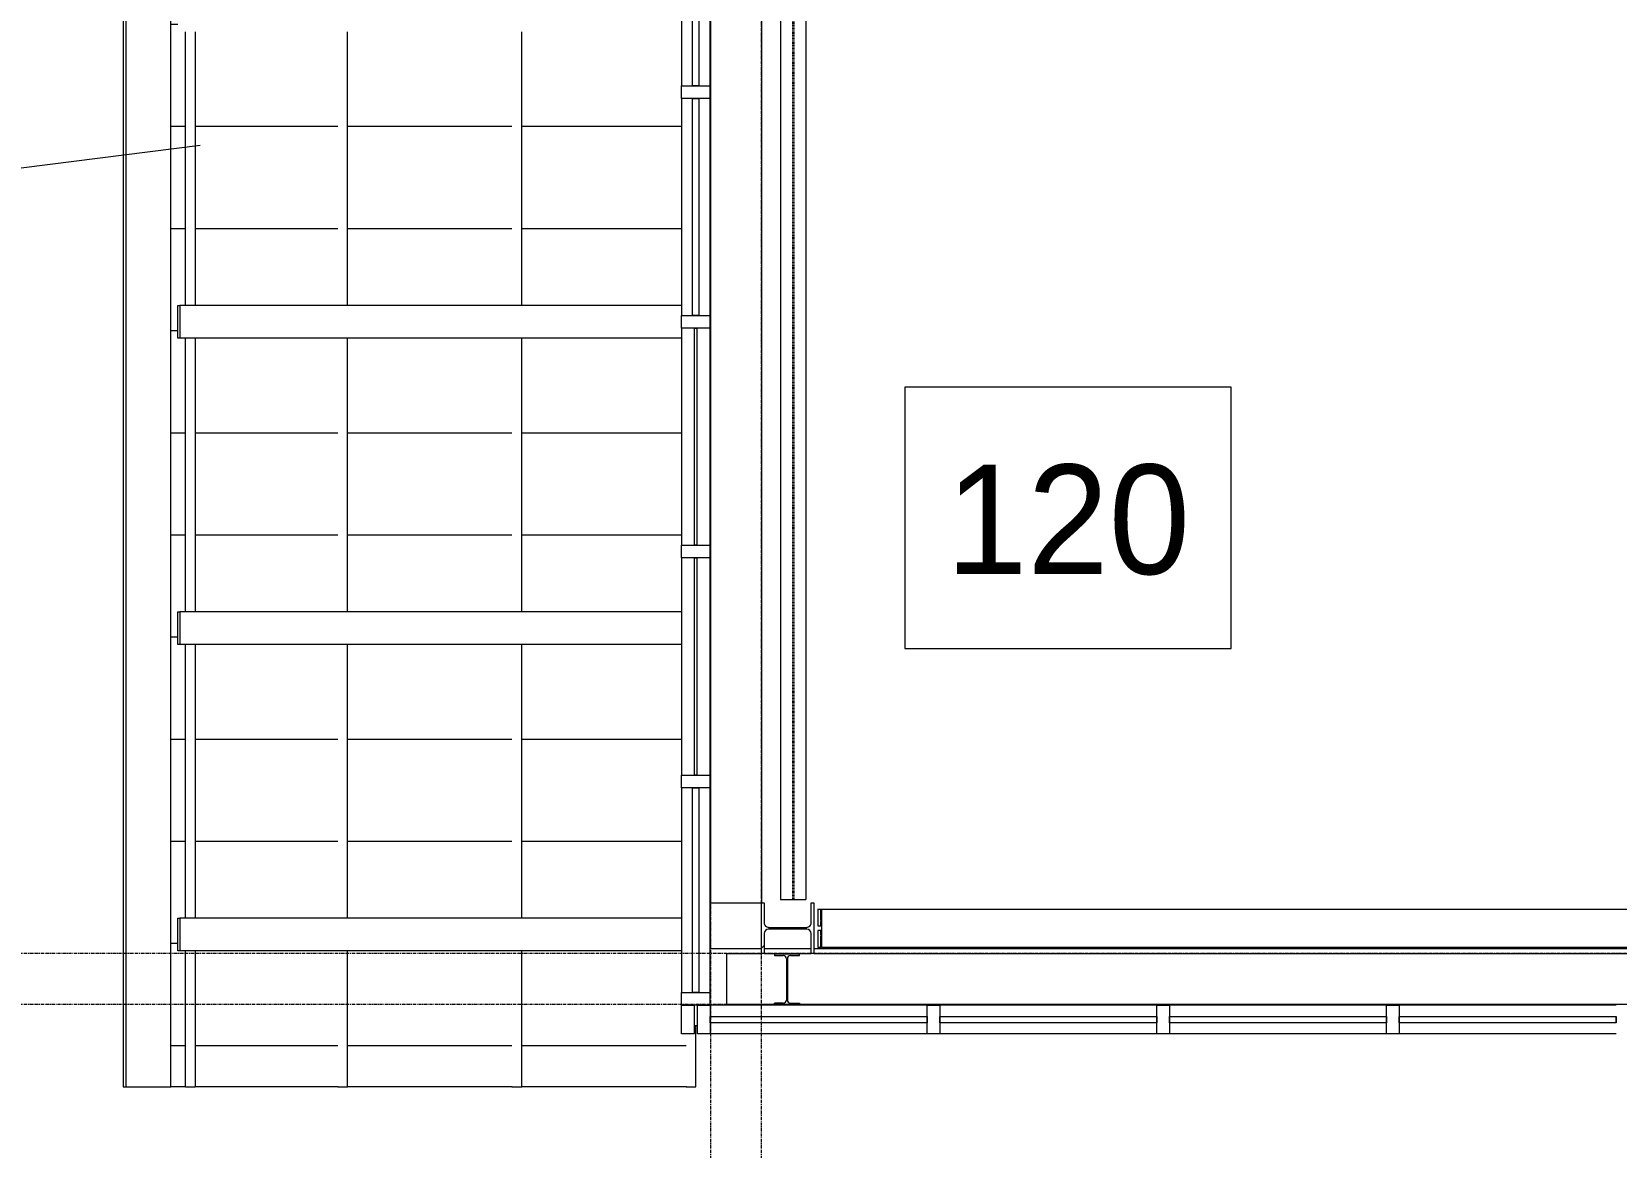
# Model space of a CAD drawing. Header units: inches. Extents: x 21035 to 27089, y -23277 to -20247.
# Drawn here: x 21954.7 to 22204.3, y -22817.8 to -22642.1 of the extents above; entities that cross this region are included whole.
import ezdxf

# ---------------------------------------------------------------- set-up
doc = ezdxf.new("R2010")
doc.units = ezdxf.units.IN
doc.header["$MEASUREMENT"] = 0
doc.linetypes.add('Grid Line 1_2_', pattern=[0.875, 0.5, -0.125, 0.125, -0.125])
doc.linetypes.add('Hidden 1_8_', pattern=[0.1875, 0.125, -0.0625])
for name, color, linetype, lineweight in [('A-ANNO-IDEN', 131, 'Continuous', 9), ('A-AREA-IDEN', 2, 'Continuous', 9), ('A-CLNG', 13, 'Continuous', 13), ('A-GLAZ-CURT', 52, 'Continuous', 13), ('A-GLAZ-CWMG', 51, 'Continuous', 13), ('A-ROOF', 132, 'Continuous', 13), ('A-ROOF-OTLN', 132, 'Continuous', 9), ('A-ROOF-PATT', 132, 'Continuous', 13), ('A-WALL', 113, 'Continuous', 13), ('S-BEAM', 12, 'Continuous', 13), ('S-COLS', 52, 'Continuous', 13), ('S-GRID', 1, 'Continuous', 9)]:
    doc.layers.add(name, color=color, linetype=linetype, lineweight=lineweight)
doc.styles.add('Century Gothic', font='GOTHIC.TTF', dxfattribs={"height": 17.245342})

# ---------------------------------------------------------------- blocks, each defined once
blk = doc.blocks.new('W-Wide Flange-Column - B4_C-1389226-RCP - First Floor')
at = {"layer": 'S-COLS', "lineweight": 9}
h = blk.add_hatch(dxfattribs=at)
h.set_pattern_fill('FP_12', color=8, style=0, pattern_type=2)
h.set_pattern_definition([(135, (-22783.303, -22073.765), (-19.00703, -19.00703), []), (135, (-22812.103, -22073.765), (-19.00703, -19.00703), [])])
h.paths.add_polyline_path([(4, 4.13), (-4, 4.13), (-4, 3.69), (-0.84, 3.69), (-0.35, 3.49), (-0.14, 3), (-0.14, -3), (-0.35, -3.49), (-0.84, -3.69), (-4, -3.69), (-4, -4.12), (4, -4.12), (4, -3.69), (0.84, -3.69), (0.35, -3.49), (0.14, -3), (0.14, 3), (0.35, 3.49), (0.84, 3.69), (4, 3.69)], flags=0)
at = {"layer": 'S-COLS', "color": 7}
for p, q in [((-4, 4.13), (4, 4.13)), ((-4, 3.69), (-4, 4.13)), ((-0.84, 3.69), (-4, 3.69)), ((-0.14, -3), (-0.14, 3)), ((0.14, 3), (0.14, -3)), ((4, 3.69), (0.84, 3.69)), ((4, 4.13), (4, 3.69)), ((-4, -4.12), (-4, -3.69)), ((-4, -3.69), (-0.84, -3.69)), ((4, -4.12), (-4, -4.12)), ((0.84, -3.69), (4, -3.69)), ((4, -3.69), (4, -4.12))]:
    blk.add_line(p, q, dxfattribs=at)
for centre, start, end in [((-0.84, 3), 360, 90), ((0.84, 3), 90, 180), ((-0.84, -3), 270, 0), ((0.84, -3), 180, 270)]:
    blk.add_arc(centre, 0.691, start, end, dxfattribs=at)
blk = doc.blocks.new('W-Wide Flange - 1_-5_-1341919-RCP - First Floor')
at = {"layer": 'S-BEAM', "color": 8, "lineweight": 9}
for p, q in [((22078.44, -22780.3), (22078.5, -22780.3)), ((22078.5, -22780.3), (22078.5, -22782.04)), ((22078.5, -22780.3), (22079.01, -22780.3)), ((22079.01, -22780.3), (22079.07, -22780.3)), ((22079.01, -22782.04), (22079.01, -22780.3)), ((22079.07, -22780.3), (22079.07, -22786.3)), ((22079.07, -22780.3), (22313.75, -22780.3)), ((22078.54, -22782.93), (22078.98, -22782.93)), ((22078.5, -22784.57), (22078.5, -22786.3)), ((22078.98, -22783.68), (22078.54, -22783.68)), ((22079.01, -22786.3), (22079.01, -22784.57)), ((22078.5, -22786.3), (22078.44, -22786.3)), ((22078.5, -22786.3), (22079.01, -22786.3)), ((22079.07, -22786.3), (22079.01, -22786.3)), ((22079.07, -22786.3), (22313.69, -22786.3))]:
    blk.add_line(p, q, dxfattribs=at)
for centre, start_param, end_param in [((22078.54, -22782.04), 1.570796, 3.141593), ((22078.98, -22782.04), 3.141593, 4.712389), ((22078.54, -22784.57), 0, 1.570796), ((22078.98, -22784.57), 4.712389, 6.283185)]:
    blk.add_ellipse(centre, major_axis=(0, 0.89), ratio=0.041631, start_param=start_param, end_param=end_param, dxfattribs=at)
blk = doc.blocks.new('W-Wide Flange - W12X19-1098423-RCP - First Floor')
at = {"layer": 'S-BEAM', "color": 8, "lineweight": 9}
for p, q in [((699.27, 2), (934.87, 2)), ((934.87, -2.01), (934.87, 2)), ((699.27, -2.01), (934.87, -2.01))]:
    blk.add_line(p, q, dxfattribs=at)
at = {"layer": 'S-BEAM', "color": 8, "linetype": 'Hidden 1_8_', "lineweight": 9}
for p, q in [((699.27, 0.12), (934.87, 0.12)), ((699.27, -0.12), (934.87, -0.12))]:
    blk.add_line(p, q, dxfattribs=at)
blk = doc.blocks.new('Rectangular Mullion - Exterior 2_ x 4_5_-1142379-RCP - First Floor')
at = {"layer": 'A-GLAZ-CWMG', "color": 7}
for p, q in [((0, 3), (-2, 3)), ((-2, 3), (-2, -1.5)), ((0, -1.5), (0, 3)), ((-2, -1.5), (0, -1.5))]:
    blk.add_line(p, q, dxfattribs=at)
blk = doc.blocks.new('System Panel - INSULATED LOW-E GLAZING _SEE ELEVATIONS FOR U-FACTOR_ SHGC_ _ LT_-827433-RCP - First Floor')
at = {"layer": 'A-GLAZ-CURT', "color": 7}
for p, q in [((-17.09375, -1.25), (-17.09375, -0.25)), ((-17.09375, -0.25), (17.09375, -0.25)), ((17.09375, -1.25), (-17.09375, -1.25)), ((17.09375, -0.25), (17.09375, -1.25))]:
    blk.add_line(p, q, dxfattribs=at)
at = {"layer": 'A-GLAZ-CURT', "color": 10, "lineweight": 9}
for p, q in [((-17.09375, -0.25), (-17.09375, -1.25)), ((-17.09375, -0.25), (17.09375, -0.25)), ((17.09375, -1.25), (-17.09375, -1.25)), ((17.09375, -0.25), (17.09375, -1.25))]:
    blk.add_line(p, q, dxfattribs=at)
blk = doc.blocks.new('Rectangular Mullion - Exterior 2_ x 4_5_-V23-RCP - First Floor')
at = {"layer": 'A-GLAZ-CWMG', "color": 8, "lineweight": 9}
for p, q in [((26281.52, -22761.18), (26281.52, -22795.37)), ((26286.02, -22761.18), (26286.02, -22795.37))]:
    blk.add_line(p, q, dxfattribs=at)
blk = doc.blocks.new('Rectangular Mullion - Exterior 2_ x 4_5_-1115231-RCP - First Floor')
at = {"layer": 'A-GLAZ-CWMG', "color": 7}
for p, q in [((1, 3), (-1, 3)), ((-1, 3), (-1, -1.5)), ((1, -1.5), (1, 3)), ((-1, -1.5), (1, -1.5))]:
    blk.add_line(p, q, dxfattribs=at)
blk = doc.blocks.new('Rectangular Mullion - Exterior 2_ x 4_5_-1142387-RCP - First Floor')
at = {"layer": 'A-GLAZ-CWMG', "color": 7}
for p, q in [((0, 1.5), (-2, 1.5)), ((-2, 1.5), (-2, -3)), ((0, -3), (0, 1.5)), ((-2, -3), (0, -3))]:
    blk.add_line(p, q, dxfattribs=at)
blk = doc.blocks.new('System Panel - INSULATED LOW-E GLAZING _SEE ELEVATIONS FOR U-FACTOR_ SHGC_ _ LT_-827454-RCP - First Floor')
at = {"layer": 'A-GLAZ-CURT', "color": 7}
for p, q in [((-17.09375, 0.25), (-17.09375, 1.25)), ((-17.09375, 1.25), (17.09375, 1.25)), ((17.09375, 0.25), (-17.09375, 0.25)), ((17.09375, 1.25), (17.09375, 0.25))]:
    blk.add_line(p, q, dxfattribs=at)
at = {"layer": 'A-GLAZ-CURT', "color": 10, "lineweight": 9}
for p, q in [((-17.09375, 1.25), (-17.09375, 0.25)), ((-17.09375, 1.25), (17.09375, 1.25)), ((17.09375, 0.25), (-17.09375, 0.25)), ((17.09375, 1.25), (17.09375, 0.25))]:
    blk.add_line(p, q, dxfattribs=at)
blk = doc.blocks.new('Rectangular Mullion - Exterior 2_ x 4_5_-V22-RCP - First Floor')
at = {"layer": 'A-GLAZ-CWMG', "color": 8, "lineweight": 9}
for p, q in [((26162.83, -22795.43), (26197.02, -22795.43)), ((26162.83, -22799.93), (26197.02, -22799.93))]:
    blk.add_line(p, q, dxfattribs=at)
blk = doc.blocks.new('Rectangular Mullion - Exterior 2_ x 4_5_-1142343-RCP - First Floor')
at = {"layer": 'A-GLAZ-CWMG', "color": 7}
for p, q in [((1, 1.5), (-1, 1.5)), ((-1, 1.5), (-1, -3)), ((1, -3), (1, 1.5)), ((-1, -3), (1, -3))]:
    blk.add_line(p, q, dxfattribs=at)
blk = doc.blocks.new('System Panel - Interior Glazing-1973687-RCP - First Floor')
at = {"layer": 'A-GLAZ-CURT', "color": 7}
for p, q in [((-17.09375, 0.5625), (-17.09375, 0.9375)), ((-17.09375, 0.9375), (17.09375, 0.9375)), ((17.09375, 0.5625), (-17.09375, 0.5625)), ((17.09375, 0.9375), (17.09375, 0.5625))]:
    blk.add_line(p, q, dxfattribs=at)
blk = doc.blocks.new('System Panel - INSULATED LOW-E GLAZING _SEE ELEVATIONS FOR U-FACTOR_ SHGC_ _ LT_-1142391-RCP - First Floor')
at = {"layer": 'A-GLAZ-CURT', "color": 7}
for p, q in [((-16.13, 0.25), (-16.13, 1.25)), ((-16.13, 1.25), (16.13, 1.25)), ((16.13, 0.25), (-16.13, 0.25)), ((16.13, 1.25), (16.13, 0.25))]:
    blk.add_line(p, q, dxfattribs=at)
at = {"layer": 'A-GLAZ-CURT', "color": 10, "lineweight": 9}
for p, q in [((-16.13, 1.25), (-16.13, 0.25)), ((-16.13, 1.25), (16.13, 1.25)), ((16.13, 0.25), (-16.13, 0.25)), ((16.13, 1.25), (16.13, 0.25))]:
    blk.add_line(p, q, dxfattribs=at)
blk = doc.blocks.new('Girt_C - 8_D-1781644-RCP - First Floor')
at = {"layer": 'S-BEAM', "color": 8, "lineweight": 9}
for p, q in [((22064.14, -22787.3), (22069.64, -22787.3)), ((22064.14, -22787.3), (22064.14, -22787.49)), ((22064.14, -22787.49), (22064.14, -22795.12)), ((22070.07, -22787.3), (22077.46, -22787.3)), ((22077.89, -22787.3), (22309.89, -22787.3)), ((22064.14, -22795.12), (22064.14, -22795.3)), ((22071.67, -22795.3), (22064.14, -22795.3)), ((22314.02, -22795.3), (22075.61, -22795.3))]:
    blk.add_line(p, q, dxfattribs=at)
blk = doc.blocks.new('Rectangular Mullion - Exterior 2_ x 4_5_-1135333-RCP - First Floor')
at = {"layer": 'A-GLAZ-CWMG', "color": 8, "lineweight": 9}
for p, q in [((22057.02, -22761.18), (22057.02, -22793.43)), ((22061.52, -22761.18), (22061.52, -22793.43))]:
    blk.add_line(p, q, dxfattribs=at)
at = {"layer": 'A-GLAZ-CWMG', "color": 10, "lineweight": 9}
for p, q in [((22057.02, -22793.43), (22058.77, -22793.43)), ((22058.77, -22793.43), (22059.77, -22793.43)), ((22059.77, -22793.43), (22061.52, -22793.43))]:
    blk.add_line(p, q, dxfattribs=at)
blk = doc.blocks.new('Dimension Lumber - 5_5 x 7_5 Glulam-1777808-RCP - First Floor')
at = {"layer": 'S-BEAM', "color": 8, "lineweight": 9}
for p, q in [((21977.68, -22786.87), (21977.68, -22781.74)), ((21977.68, -22781.74), (21977.99, -22781.74)), ((21977.99, -22781.74), (21977.99, -22786.87)), ((22057.02, -22781.74), (21977.99, -22781.74)), ((22061.62, -22781.74), (22061.52, -22781.74)), ((21977.99, -22786.87), (21977.68, -22786.87)), ((22057.02, -22786.87), (21977.99, -22786.87))]:
    blk.add_line(p, q, dxfattribs=at)
blk = doc.blocks.new('Dimension Lumber - 5_5 x 7_5 Glulam-V66-RCP - First Floor')
at = {"layer": 'S-BEAM', "color": 8, "lineweight": 9}
for p, q in [((21977.68, -22738.62), (21977.68, -22733.49)), ((21977.68, -22733.49), (21977.99, -22733.49)), ((21977.99, -22733.49), (21977.99, -22738.62)), ((22057.02, -22733.49), (21977.99, -22733.49)), ((22061.62, -22733.49), (22061.52, -22733.49)), ((21977.99, -22738.62), (21977.68, -22738.62)), ((22057.02, -22738.62), (21977.99, -22738.62)), ((22061.62, -22738.62), (22061.52, -22738.62))]:
    blk.add_line(p, q, dxfattribs=at)
blk = doc.blocks.new('Girt_C - 8_D-1405486-RCP - First Floor')
at = {"layer": 'S-BEAM', "color": 8, "lineweight": 9}
for p, q in [((22061.64, -22779.3), (22061.64, -22542.93)), ((22069.64, -22547.05), (22069.64, -22779.3)), ((22061.64, -22779.3), (22061.83, -22779.3)), ((22061.83, -22779.3), (22069.45, -22779.3)), ((22069.45, -22779.3), (22069.64, -22779.3))]:
    blk.add_line(p, q, dxfattribs=at)
blk = doc.blocks.new('HSS-Hollow Structural Section - HSS1-1_2X1-1_2X1_8 - Obsolete-1396620-RCP - First Floor')
at = {"layer": 'S-BEAM', "color": 8, "lineweight": 9}
for p, q in [((22059.32, -22808.3), (22059.32, -22798.62)), ((22057.78, -22808.3), (22057.82, -22808.3)), ((22057.82, -22808.3), (22058.06, -22808.3)), ((22058.06, -22808.3), (22059.1, -22808.3)), ((22059.1, -22808.3), (22059.32, -22808.3))]:
    blk.add_line(p, q, dxfattribs=at)
blk = doc.blocks.new('HSS-Hollow Structural Section - HSS1-1_2X1-1_2X1_8 - Obsolete-V86-RCP - First Floor')
at = {"layer": 'S-BEAM', "color": 8, "lineweight": 9}
for p, q in [((22031.87, -22685.24), (22031.87, -22642.12)), ((22031.87, -22733.49), (22031.87, -22690.37)), ((22031.87, -22781.74), (22031.87, -22738.62)), ((22031.87, -22808.3), (22031.87, -22786.87)), ((22030.33, -22808.3), (22030.37, -22808.3)), ((22030.37, -22808.3), (22030.61, -22808.3)), ((22030.61, -22808.3), (22031.65, -22808.3)), ((22031.65, -22808.3), (22031.87, -22808.3))]:
    blk.add_line(p, q, dxfattribs=at)
blk = doc.blocks.new('HSS-Hollow Structural Section - HSS1-1_2X1-1_2X1_8 - Obsolete-V87-RCP - First Floor')
at = {"layer": 'S-BEAM', "color": 8, "lineweight": 9}
for p, q in [((22004.42, -22685.24), (22004.42, -22642.12)), ((22004.42, -22733.49), (22004.42, -22690.37)), ((22004.42, -22781.74), (22004.42, -22738.62)), ((22004.42, -22808.3), (22004.42, -22786.87)), ((22002.88, -22808.3), (22002.92, -22808.3)), ((22002.92, -22808.3), (22003.16, -22808.3)), ((22003.16, -22808.3), (22004.2, -22808.3)), ((22004.2, -22808.3), (22004.42, -22808.3))]:
    blk.add_line(p, q, dxfattribs=at)
blk = doc.blocks.new('HSS-Hollow Structural Section - HSS1-1_2X1-1_2X1_8 - Obsolete-1672945-RCP - First Floor')
at = {"layer": 'S-BEAM', "color": 8, "lineweight": 9}
for p, q in [((21978.88, -22685.24), (21978.88, -22642.12)), ((21980.42, -22642.12), (21980.42, -22685.24)), ((21978.88, -22733.49), (21978.88, -22690.37)), ((21980.42, -22690.37), (21980.42, -22733.49)), ((21978.88, -22781.74), (21978.88, -22738.62)), ((21980.42, -22738.62), (21980.42, -22781.74)), ((21978.88, -22808.3), (21978.88, -22786.87)), ((21980.42, -22786.87), (21980.42, -22808.3)), ((21978.88, -22808.3), (21978.92, -22808.3)), ((21978.92, -22808.3), (21979.16, -22808.3)), ((21979.16, -22808.3), (21980.2, -22808.3)), ((21980.2, -22808.3), (21980.42, -22808.3))]:
    blk.add_line(p, q, dxfattribs=at)
blk = doc.blocks.new('Rectangular Mullion - Exterior 2_ x 4_5_-827470-RCP - First Floor')
at = {"layer": 'A-GLAZ-CWMG', "color": 7}
for p, q in [((1, 1.5), (-1, 1.5)), ((-1, 1.5), (-1, -3)), ((1, -3), (1, 1.5)), ((-1, -3), (1, -3))]:
    blk.add_line(p, q, dxfattribs=at)

msp = doc.modelspace()

# ---------------------------------------------------------------- hatches: boundary and pattern name
at = {"layer": 'A-ROOF-PATT', "lineweight": 9}
h = msp.add_hatch(dxfattribs=at)
h.set_pattern_fill('FP_16', color=8, style=0, pattern_type=2)
h.set_pattern_definition([(0, (37.756, -174.388), (0, -16.082), [])])
h.paths.add_polyline_path([(21976.59556, -22808.30281), (21978.8777, -22808.30281), (21978.8777, -22786.86531), (21977.68157, -22786.86531), (21977.68157, -22781.74031), (21978.8777, -22781.74031), (21978.8777, -22738.61531), (21977.68157, -22738.61531), (21977.68157, -22733.49031), (21978.8777, -22733.49031), (21978.8777, -22690.36531), (21977.68157, -22690.36531), (21977.68157, -22685.24031), (21978.8777, -22685.24031), (21978.8777, -22642.11531), (21977.68157, -22642.11531), (21977.68157, -22636.99031), (21978.8777, -22636.99031), (21978.8777, -22593.86531), (21977.68157, -22593.86531), (21977.68157, -22588.74031), (21978.8777, -22588.74031), (21978.8777, -22545.61531), (21977.68157, -22545.61531), (21977.68157, -22540.49031), (21978.8777, -22540.49031), (21978.8777, -22519.05281), (21976.59556, -22519.05281), (21976.59556, -22801.50888)], flags=0)
h.paths.add_polyline_path([(22030.32811, -22808.30281), (22030.32811, -22786.86531), (22004.41981, -22786.86531), (22004.41981, -22808.30281), (22012.38438, -22808.30281)], flags=0)
h.paths.add_polyline_path([(22002.87799, -22808.30281), (22002.87799, -22786.86531), (21980.41952, -22786.86531), (21980.41952, -22808.30281)], flags=0)
h.paths.add_polyline_path([(22031.86994, -22808.30281), (22057.77824, -22808.30281), (22057.77824, -22799.92781), (22057.01523, -22799.92781), (22057.01523, -22786.86531), (22031.86994, -22786.86531), (22031.86994, -22801.50888)], flags=0)
h.paths.add_polyline_path([(22002.87799, -22781.74031), (22002.87799, -22738.61531), (21980.41952, -22738.61531), (21980.41952, -22781.74031)], flags=0)
h.paths.add_polyline_path([(22004.41981, -22781.74031), (22030.32811, -22781.74031), (22030.32811, -22738.61531), (22004.41981, -22738.61531), (22004.41981, -22762.77513)], flags=0)
h.paths.add_polyline_path([(22056.42768, -22781.74031), (22057.01523, -22781.74031), (22057.01523, -22738.61531), (22031.86994, -22738.61531), (22031.86994, -22781.74031), (22047.47713, -22781.74031)], flags=0)
h.paths.add_polyline_path([(22061.51523, -22781.74031), (22061.6196, -22781.74031), (22061.6196, -22738.61531), (22061.51523, -22738.61531), (22061.51523, -22762.77513)], flags=0)
h.paths.add_polyline_path([(22031.86994, -22733.49031), (22057.01523, -22733.49031), (22057.01523, -22690.36531), (22031.86994, -22690.36531), (22031.86994, -22724.04138)], flags=0)
h.paths.add_polyline_path([(22030.32811, -22733.49031), (22030.32811, -22690.36531), (22004.41981, -22690.36531), (22004.41981, -22733.49031), (22012.38438, -22733.49031)], flags=0)
h.paths.add_polyline_path([(22061.6196, -22733.49031), (22061.6196, -22690.36531), (22061.51523, -22690.36531), (22061.51523, -22733.49031)], flags=0)
h.paths.add_polyline_path([(22002.87799, -22733.49031), (22002.87799, -22690.36531), (21980.41952, -22690.36531), (21980.41952, -22733.49031)], flags=0)
h.paths.add_polyline_path([(22030.32811, -22685.24031), (22030.32811, -22642.11531), (22004.41981, -22642.11531), (22004.41981, -22685.24031), (22027.10082, -22685.24031)], flags=0)
h.paths.add_polyline_path([(22031.86994, -22685.24031), (22057.01523, -22685.24031), (22057.01523, -22642.11531), (22031.86994, -22642.11531), (22031.86994, -22676.06987)], flags=0)
h.paths.add_polyline_path([(22061.6196, -22685.24031), (22061.6196, -22642.11531), (22061.51523, -22642.11531), (22061.51523, -22685.24031)], flags=0)
h.paths.add_polyline_path([(21980.41952, -22685.24031), (22002.87799, -22685.24031), (22002.87799, -22642.11531), (21980.41952, -22642.11531), (21980.41952, -22646.57388)], flags=0)
h.paths.add_polyline_path([(22022.66616, -22636.99031), (22030.32811, -22636.99031), (22030.32811, -22593.86531), (22004.41981, -22593.86531), (22004.41981, -22636.99031), (22012.43739, -22636.99031)], flags=0)
h.paths.add_polyline_path([(21980.41952, -22636.99031), (22002.87799, -22636.99031), (22002.87799, -22593.86531), (21980.41952, -22593.86531), (21980.41952, -22607.84013)], flags=0)
h.paths.add_polyline_path([(22061.6196, -22636.99031), (22061.6196, -22593.86531), (22061.51523, -22593.86531), (22061.51523, -22636.99031)], flags=0)
h.paths.add_polyline_path([(22047.47713, -22636.99031), (22057.01523, -22636.99031), (22057.01523, -22593.86531), (22031.86994, -22593.86531), (22031.86994, -22636.99031)], flags=0)
h.paths.add_polyline_path([(22030.32811, -22588.74031), (22030.32811, -22545.61531), (22004.41981, -22545.61531), (22004.41981, -22588.74031), (22012.38438, -22588.74031)], flags=0)
h.paths.add_polyline_path([(22002.87799, -22588.74031), (22002.87799, -22545.61531), (21980.41952, -22545.61531), (21980.41952, -22588.74031), (21997.77396, -22588.74031)], flags=0)
h.paths.add_polyline_path([(22031.86994, -22588.74031), (22057.01523, -22588.74031), (22057.01523, -22545.61531), (22031.86994, -22545.61531), (22031.86994, -22569.10638)], flags=0)
h.paths.add_polyline_path([(22061.51523, -22588.74031), (22061.6196, -22588.74031), (22061.6196, -22545.61531), (22061.51523, -22545.61531), (22061.51523, -22588.47326)], flags=0)
h.paths.add_polyline_path([(22057.77824, -22540.49031), (22057.77824, -22497.36531), (22031.86994, -22497.36531), (22031.86994, -22540.49031), (22047.47713, -22540.49031)], flags=0)
h.paths.add_polyline_path([(22002.87799, -22540.49031), (22002.87799, -22497.36531), (22001.68186, -22497.36531), (22001.68186, -22492.24031), (22002.87799, -22492.24031), (22002.87799, -22449.11531), (22001.68186, -22449.11531), (22001.68186, -22443.99031), (22002.87799, -22443.99031), (22002.87799, -22400.86531), (22001.68186, -22400.86531), (22001.68186, -22395.74031), (22002.87799, -22395.74031), (22002.87799, -22352.61531), (22001.68186, -22352.61531), (22001.68186, -22347.49031), (22002.87799, -22347.49031), (22002.87799, -22304.36531), (22001.68186, -22304.36531), (22001.68186, -22299.24031), (22002.87799, -22299.24031), (22002.87799, -22256.11531), (22001.68186, -22256.11531), (22001.68186, -22250.99031), (22002.87799, -22250.99031), (22002.87799, -22207.86531), (22001.68186, -22207.86531), (22001.68186, -22202.74031), (22002.87799, -22202.74031), (22002.87799, -22159.61531), (22001.68186, -22159.61531), (22001.68186, -22154.49031), (22002.87799, -22154.49031), (22002.87799, -22111.36531), (22001.68186, -22111.36531), (22001.68186, -22106.24031), (22002.87799, -22106.24031), (22002.87799, -22063.11531), (22001.68186, -22063.11531), (22001.68186, -22057.99031), (22002.87799, -22057.99031), (22002.87799, -22014.86531), (22001.68186, -22014.86531), (22001.68186, -22009.74031), (22002.87799, -22009.74031), (22002.87799, -21966.61531), (22001.68186, -21966.61531), (22001.68186, -21961.49031), (22002.87799, -21961.49031), (22002.87799, -21918.36531), (22001.68186, -21918.36531), (22001.68186, -21913.24031), (22002.87799, -21913.24031), (22002.87799, -21870.11531), (22001.68186, -21870.11531), (22001.68186, -21864.99031), (22002.87799, -21864.99031), (22002.87799, -21821.86531), (22001.68186, -21821.86531), (22001.68186, -21816.74031), (22002.87799, -21816.74031), (22002.87799, -21773.61531), (22001.68186, -21773.61531), (22001.68186, -21768.49031), (22002.87799, -21768.49031), (22002.87799, -21725.36531), (22001.68186, -21725.36531), (22001.68186, -21720.24031), (22002.87799, -21720.24031), (22002.87799, -21677.11531), (22001.68186, -21677.11531), (22001.68186, -21671.99031), (22002.87799, -21671.99031), (22002.87799, -21628.86531), (22001.68186, -21628.86531), (22001.68186, -21623.74031), (22002.87799, -21623.74031), (22002.87799, -21580.61531), (22001.68186, -21580.61531), (22001.68186, -21575.49031), (22002.87799, -21575.49031), (22002.87799, -21532.36531), (22001.68186, -21532.36531), (22001.68186, -21527.24031), (22002.87799, -21527.24031), (22002.87799, -21484.11531), (22001.68186, -21484.11531), (22001.68186, -21478.99031), (22002.87799, -21478.99031), (22002.87799, -21435.86531), (22001.68186, -21435.86531), (22001.68186, -21430.74031), (22002.87799, -21430.74031), (22002.87799, -21387.61531), (22001.68186, -21387.61531), (22001.68186, -21382.49031), (22002.87799, -21382.49031), (22002.87799, -21339.36531), (22001.68186, -21339.36531), (22001.68186, -21334.24031), (22002.87799, -21334.24031), (22002.87799, -21291.11531), (22001.68186, -21291.11531), (22001.68186, -21285.99031), (22002.87799, -21285.99031), (22002.87799, -21242.86531), (22001.68186, -21242.86531), (22001.68186, -21237.74031), (22002.87799, -21237.74031), (22002.87799, -21194.61531), (22001.68186, -21194.61531), (22001.68186, -21189.49031), (22002.87799, -21189.49031), (22002.87799, -21146.36531), (22001.68186, -21146.36531), (22001.68186, -21141.24031), (22002.87799, -21141.24031), (22002.87799, -21098.11531), (22001.68186, -21098.11531), (22001.68186, -21092.99031), (22002.87799, -21092.99031), (22002.87799, -21049.86531), (22001.68186, -21049.86531), (22001.68186, -21044.74031), (22002.87799, -21044.74031), (22002.87799, -21001.61531), (22001.68186, -21001.61531), (22001.68186, -20996.49031), (22002.87799, -20996.49031), (22002.87799, -20953.36531), (22001.68186, -20953.36531), (22001.68186, -20948.24031), (22002.87799, -20948.24031), (22002.87799, -20905.11531), (22001.68186, -20905.11531), (22001.68186, -20899.99031), (22002.87799, -20899.99031), (22002.87799, -20878.55281), (21994.89023, -20878.55281), (21994.89023, -22519.05281), (21980.41952, -22519.05281), (21980.41952, -22540.49031), (21999.93906, -22540.49031)], flags=0)
h.paths.add_polyline_path([(22012.38438, -22540.49031), (22030.32811, -22540.49031), (22030.32811, -22497.36531), (22004.41981, -22497.36531), (22004.41981, -22540.49031)], flags=0)
h.paths.add_polyline_path([(22004.41981, -22492.24031), (22030.32811, -22492.24031), (22030.32811, -22449.11531), (22004.41981, -22449.11531), (22004.41981, -22491.63888)], flags=0)
h.paths.add_polyline_path([(22047.47713, -22492.24031), (22057.77824, -22492.24031), (22057.77824, -22449.11531), (22031.86994, -22449.11531), (22031.86994, -22492.24031)], flags=0)
h.paths.add_polyline_path([(22030.32811, -22443.99031), (22030.32811, -22400.86531), (22004.41981, -22400.86531), (22004.41981, -22443.99031), (22012.38438, -22443.99031)], flags=0)
h.paths.add_polyline_path([(22031.86994, -22443.99031), (22057.77824, -22443.99031), (22057.77824, -22400.86531), (22031.86994, -22400.86531), (22031.86994, -22414.17138)], flags=0)
h.paths.add_polyline_path([(22004.41981, -22395.74031), (22030.32811, -22395.74031), (22030.32811, -22352.61531), (22004.41981, -22352.61531)], flags=0)
h.paths.add_polyline_path([(22057.77824, -22395.74031), (22057.77824, -22352.61531), (22031.86994, -22352.61531), (22031.86994, -22395.74031), (22047.47713, -22395.74031)], flags=0)
h.paths.add_polyline_path([(22047.47713, -22347.49031), (22057.77824, -22347.49031), (22057.77824, -22342.49031), (22057.01523, -22342.49031), (22057.01523, -22304.36531), (22031.86994, -22304.36531), (22031.86994, -22347.49031)], flags=0)
h.paths.add_polyline_path([(22030.32811, -22347.49031), (22030.32811, -22304.36531), (22005.39825, -22304.36531), (22005.39825, -22325.80281), (22004.41981, -22325.80281), (22004.41981, -22325.92781), (22005.39825, -22325.92781), (22005.39825, -22347.49031), (22012.38438, -22347.49031)], flags=0)
h.paths.add_polyline_path([(22061.51523, -22342.74031), (22061.6196, -22342.74031), (22061.6196, -22304.36531), (22061.51523, -22304.36531), (22061.51523, -22342.49031), (22059.32007, -22342.49031), (22059.32007, -22342.74031), (22061.14023, -22342.74031)], flags=0)
h.paths.add_polyline_path([(22031.86994, -22299.24031), (22057.01523, -22299.24031), (22057.01523, -22256.11531), (22031.86994, -22256.11531), (22031.86994, -22297.97013)], flags=0)
h.paths.add_polyline_path([(22030.32811, -22299.24031), (22030.32811, -22256.11531), (22005.39825, -22256.11531), (22005.39825, -22277.55281), (22004.41981, -22277.55281), (22004.41981, -22277.80281), (22005.39825, -22277.80281), (22005.39825, -22299.24031), (22012.38438, -22299.24031)], flags=0)
h.paths.add_polyline_path([(22061.6196, -22299.24031), (22061.6196, -22256.11531), (22061.51523, -22256.11531), (22061.51523, -22299.24031)], flags=0)
h.paths.add_polyline_path([(22030.32811, -22250.99031), (22030.32811, -22207.86531), (22005.39825, -22207.86531), (22005.39825, -22229.30281), (22004.41981, -22229.30281), (22004.41981, -22229.55281), (22005.39825, -22229.55281), (22005.39825, -22250.99031), (22012.38438, -22250.99031)], flags=0)
h.paths.add_polyline_path([(22061.6196, -22250.99031), (22061.6196, -22207.86531), (22061.51523, -22207.86531), (22061.51523, -22250.99031)], flags=0)
h.paths.add_polyline_path([(22031.86994, -22250.99031), (22057.01523, -22250.99031), (22057.01523, -22207.86531), (22031.86994, -22207.86531), (22031.86994, -22220.50263)], flags=0)
h.paths.add_polyline_path([(22005.39825, -22202.74031), (22030.32811, -22202.74031), (22030.32811, -22159.61531), (22005.39825, -22159.61531), (22005.39825, -22181.05281), (22004.41981, -22181.05281), (22004.41981, -22181.17781), (22005.39825, -22181.17781)], flags=0)
h.paths.add_polyline_path([(22061.51523, -22202.74031), (22061.6196, -22202.74031), (22061.6196, -22159.61531), (22061.51523, -22159.61531), (22061.51523, -22201.13576)], flags=0)
h.paths.add_polyline_path([(22031.86994, -22202.74031), (22057.01523, -22202.74031), (22057.01523, -22159.61531), (22031.86994, -22159.61531), (22031.86994, -22181.76888)], flags=0)
h.paths.add_polyline_path([(22005.39825, -22154.49031), (22030.32811, -22154.49031), (22030.32811, -22111.36531), (22005.39825, -22111.36531), (22005.39825, -22132.80281), (22004.41981, -22132.80281), (22004.41981, -22132.92781), (22005.39825, -22132.92781)], flags=0)
h.paths.add_polyline_path([(22057.01523, -22154.49031), (22057.01523, -22133.05281), (22057.77824, -22133.05281), (22057.77824, -22111.36531), (22031.86994, -22111.36531), (22031.86994, -22154.49031), (22047.47713, -22154.49031)], flags=0)
h.paths.add_polyline_path([(22061.51523, -22154.49031), (22061.6196, -22154.49031), (22061.6196, -22132.80281), (22059.32007, -22132.80281), (22059.32007, -22133.05281), (22061.51523, -22133.05281), (22061.51523, -22143.03513)], flags=0)
h.paths.add_polyline_path([(22004.41981, -22106.24031), (22030.32811, -22106.24031), (22030.32811, -22063.11531), (22004.41981, -22063.11531), (22004.41981, -22104.30138)], flags=0)
h.paths.add_polyline_path([(22031.86994, -22106.24031), (22057.77824, -22106.24031), (22057.77824, -22063.11531), (22031.86994, -22063.11531), (22031.86994, -22104.30138)], flags=0)
h.paths.add_polyline_path([(22004.41981, -22057.99031), (22030.32811, -22057.99031), (22030.32811, -22014.86531), (22004.41981, -22014.86531)], flags=0)
h.paths.add_polyline_path([(22047.47713, -22057.99031), (22057.77824, -22057.99031), (22057.77824, -22014.86531), (22031.86994, -22014.86531), (22031.86994, -22057.99031)], flags=0)
h.paths.add_polyline_path([(22030.32811, -22009.74031), (22030.32811, -21966.61531), (22004.41981, -21966.61531), (22004.41981, -22009.74031), (22018.48108, -22009.74031)], flags=0)
h.paths.add_polyline_path([(22031.86994, -22009.74031), (22057.77824, -22009.74031), (22057.77824, -21966.61531), (22031.86994, -21966.61531), (22031.86994, -21988.10013)], flags=0)
h.paths.add_polyline_path([(22057.77824, -21961.49031), (22057.77824, -21918.36531), (22031.86994, -21918.36531), (22031.86994, -21961.49031), (22047.47713, -21961.49031)], flags=0)
h.paths.add_polyline_path([(22012.38438, -21961.49031), (22030.32811, -21961.49031), (22030.32811, -21918.36531), (22004.41981, -21918.36531), (22004.41981, -21961.49031)], flags=0)
h.paths.add_polyline_path([(22057.77824, -21913.24031), (22057.77824, -21870.11531), (22031.86994, -21870.11531), (22031.86994, -21913.24031), (22047.47713, -21913.24031)], flags=0)
h.paths.add_polyline_path([(22004.41981, -21913.24031), (22030.32811, -21913.24031), (22030.32811, -21870.11531), (22004.41981, -21870.11531)], flags=0)
h.paths.add_polyline_path([(22004.41981, -21864.99031), (22030.32811, -21864.99031), (22030.32811, -21821.86531), (22004.41981, -21821.86531)], flags=0)
h.paths.add_polyline_path([(22047.47713, -21864.99031), (22057.77824, -21864.99031), (22057.77824, -21821.86531), (22031.86994, -21821.86531), (22031.86994, -21864.99031)], flags=0)
h.paths.add_polyline_path([(22030.32811, -21816.74031), (22030.32811, -21773.61531), (22004.41981, -21773.61531), (22004.41981, -21816.74031), (22027.42065, -21816.74031)], flags=0)
h.paths.add_polyline_path([(22031.86994, -21816.74031), (22057.77824, -21816.74031), (22057.77824, -21773.61531), (22031.86994, -21773.61531), (22031.86994, -21794.43138)], flags=0)
h.paths.add_polyline_path([(22031.86994, -21768.49031), (22057.77824, -21768.49031), (22057.77824, -21725.36531), (22031.86994, -21725.36531), (22031.86994, -21755.69763)], flags=0)
h.paths.add_polyline_path([(22029.65554, -21768.49031), (22030.32811, -21768.49031), (22030.32811, -21725.36531), (22004.41981, -21725.36531), (22004.41981, -21768.49031), (22012.38438, -21768.49031)], flags=0)
h.paths.add_polyline_path([(22061.51523, -21720.24031), (22061.6196, -21720.24031), (22061.6196, -21677.11531), (22061.51523, -21677.11531), (22061.51523, -21716.96388)], flags=0)
h.paths.add_polyline_path([(22047.47713, -21720.24031), (22057.01523, -21720.24031), (22057.01523, -21677.11531), (22031.86994, -21677.11531), (22031.89044, -21720.24031)], flags=0)
h.paths.add_polyline_path([(22030.32811, -21720.24031), (22030.32811, -21677.11531), (22005.39825, -21677.11531), (22005.39825, -21698.67781), (22004.41981, -21698.67781), (22004.41981, -21698.80281), (22005.39825, -21698.80281), (22005.39825, -21720.24031), (22012.38438, -21720.24031)], flags=0)
h.paths.add_polyline_path([(22005.39825, -21671.99031), (22030.32811, -21671.99031), (22030.32811, -21628.86531), (22005.39825, -21628.86531), (22005.39825, -21650.42781), (22004.41981, -21650.42781), (22004.41981, -21650.55281), (22005.39825, -21650.55281)], flags=0)
h.paths.add_polyline_path([(22061.6196, -21671.99031), (22061.6196, -21628.86531), (22060.5375, -21628.86531), (22060.475, -21649.17781), (22059.32007, -21649.17982), (22059.32007, -21649.42781), (22061.51523, -21649.42781), (22061.51523, -21671.99031)], flags=0)
h.paths.add_polyline_path([(22031.86994, -21671.99031), (22057.01523, -21671.99031), (22057.01523, -21649.42781), (22057.77824, -21649.42781), (22057.77824, -21628.86531), (22031.86994, -21628.86531), (22031.86994, -21639.49638)], flags=0)
h.paths.add_polyline_path([(22060.475, -21649.11531), (22060.475, -21646.49031), (22060.0375, -21646.42781), (22059.32007, -21646.49031), (22059.32007, -21649.11531), (22060.0375, -21649.11531)], flags=0)
h.paths.add_polyline_path([(22031.86994, -21623.74031), (22057.77824, -21623.74031), (22057.77824, -21580.61531), (22031.86994, -21580.61531), (22031.86994, -21600.76263)], flags=0)
h.paths.add_polyline_path([(22061.6196, -21623.74031), (22061.6196, -21580.61531), (22060.5375, -21580.61531), (22060.5375, -21623.74031)], flags=0)
h.paths.add_polyline_path([(22004.41981, -21623.74031), (22030.32811, -21623.74031), (22030.32811, -21580.61531), (22004.41981, -21580.61531)], flags=0)
h.paths.add_polyline_path([(22047.47713, -21575.49031), (22057.77824, -21575.49031), (22057.77824, -21532.36531), (22031.86994, -21532.36531), (22031.86994, -21575.49031), (22038.59511, -21575.49031)], flags=0)
h.paths.add_polyline_path([(22012.38438, -21575.49031), (22030.32811, -21575.49031), (22030.32811, -21532.36531), (22004.41981, -21532.36531), (22004.41981, -21575.49031)], flags=0)
h.paths.add_polyline_path([(22061.6196, -21575.49031), (22061.6196, -21532.36531), (22060.5375, -21532.36531), (22060.5375, -21575.49031)], flags=0)
h.paths.add_polyline_path([(22031.86994, -21527.24031), (22057.77824, -21527.24031), (22057.77824, -21484.11531), (22031.86994, -21484.11531), (22031.86994, -21523.29513)], flags=0)
h.paths.add_polyline_path([(22030.32811, -21527.24031), (22030.32811, -21484.11531), (22004.41981, -21484.11531), (22004.41981, -21527.24031), (22012.38438, -21527.24031)], flags=0)
h.paths.add_polyline_path([(22061.6196, -21527.24031), (22061.6196, -21484.11531), (22060.5375, -21484.11531), (22060.5375, -21527.24031)], flags=0)
h.paths.add_polyline_path([(22043.0649, -21478.99031), (22057.77824, -21478.99031), (22057.77824, -21435.86531), (22031.86994, -21435.86531), (22031.86994, -21478.99031)], flags=0)
h.paths.add_polyline_path([(22030.32811, -21478.99031), (22030.32811, -21435.86531), (22004.41981, -21435.86531), (22004.41981, -21478.99031), (22012.38438, -21478.99031)], flags=0)
h.paths.add_polyline_path([(22061.6196, -21478.99031), (22061.6196, -21435.86531), (22060.5375, -21435.86531), (22060.5375, -21478.99031)], flags=0)
h.paths.add_polyline_path([(22047.47713, -21430.74031), (22057.77824, -21430.74031), (22057.77824, -21387.61531), (22031.86994, -21387.61531), (22031.86994, -21430.74031), (22045.29979, -21430.74031)], flags=0)
h.paths.add_polyline_path([(22061.6196, -21430.74031), (22061.6196, -21387.61531), (22060.5375, -21387.61531), (22060.5375, -21430.74031)], flags=0)
h.paths.add_polyline_path([(22030.32811, -21430.74031), (22030.32811, -21387.61531), (22004.41981, -21387.61531), (22004.41981, -21430.74031), (22012.38438, -21430.74031)], flags=0)
h.paths.add_polyline_path([(22004.41981, -21382.49031), (22030.32811, -21382.49031), (22030.32811, -21339.36531), (22004.41981, -21339.36531)], flags=0)
h.paths.add_polyline_path([(22057.77824, -21382.49031), (22057.77824, -21339.36531), (22031.86994, -21339.36531), (22031.86994, -21382.49031), (22047.53468, -21382.49031)], flags=0)
h.paths.add_polyline_path([(22061.6196, -21382.49031), (22061.6196, -21339.36531), (22060.5375, -21339.36531), (22060.5375, -21382.49031)], flags=0)
h.paths.add_polyline_path([(22030.32811, -21334.24031), (22030.32811, -21291.11531), (22004.41981, -21291.11531), (22004.41981, -21334.24031), (22012.38438, -21334.24031)], flags=0)
h.paths.add_polyline_path([(22057.77824, -21334.24031), (22057.77824, -21291.11531), (22031.86994, -21291.11531), (22031.86994, -21334.24031), (22049.76958, -21334.24031)], flags=0)
h.paths.add_polyline_path([(22061.6196, -21334.24031), (22061.6196, -21291.11531), (22060.5375, -21291.11531), (22060.5375, -21334.24031)], flags=0)
h.paths.add_polyline_path([(22012.38438, -21285.99031), (22030.32811, -21285.99031), (22030.32811, -21242.86531), (22004.41981, -21242.86531), (22004.41981, -21285.99031)], flags=0)
h.paths.add_polyline_path([(22031.86994, -21285.99031), (22057.77824, -21285.99031), (22057.77824, -21242.86531), (22031.86994, -21242.86531), (22031.86994, -21252.15888)], flags=0)
h.paths.add_polyline_path([(22060.5375, -21285.99031), (22061.6196, -21285.99031), (22061.6196, -21242.86531), (22060.5375, -21242.86531), (22060.5375, -21271.52576)], flags=0)
h.paths.add_polyline_path([(22060.5375, -21237.74031), (22061.6196, -21237.74031), (22061.6196, -21194.61531), (22060.5375, -21194.61531), (22060.5375, -21232.79201)], flags=0)
h.paths.add_polyline_path([(22012.38438, -21237.74031), (22030.32811, -21237.74031), (22030.32811, -21194.61531), (22004.41981, -21194.61531), (22004.41981, -21237.74031)], flags=0)
h.paths.add_polyline_path([(22054.23936, -21237.74031), (22057.77824, -21237.74031), (22057.77824, -21194.61531), (22031.86994, -21194.61531), (22031.86994, -21237.74031), (22047.47713, -21237.74031)], flags=0)
h.paths.add_polyline_path([(22030.32811, -21189.49031), (22030.32811, -21146.36531), (22004.41981, -21146.36531), (22004.41981, -21189.49031), (22012.38438, -21189.49031)], flags=0)
h.paths.add_polyline_path([(22031.86994, -21189.49031), (22057.77824, -21189.49031), (22057.77824, -21182.11531), (22057.01523, -21182.11531), (22057.01523, -21146.36531), (22031.86994, -21146.36531), (22031.86994, -21174.69138)], flags=0)
h.paths.add_polyline_path([(22061.6196, -21189.49031), (22061.6196, -21146.36531), (22061.51523, -21146.36531), (22061.51523, -21182.11531), (22059.32007, -21182.11531), (22059.32007, -21182.36531), (22060.5375, -21182.42781), (22060.5375, -21189.49031)], flags=0)
h.paths.add_polyline_path([(22060.0375, -21185.11531), (22060.475, -21185.05281), (22060.475, -21182.42781), (22059.32007, -21182.42781), (22059.32007, -21185.11531)], flags=0)
h.paths.add_polyline_path([(22031.86994, -21141.24031), (22057.77824, -21141.24031), (22057.77824, -21098.11531), (22031.86994, -21098.11531), (22031.86994, -21135.95763)], flags=0)
h.paths.add_polyline_path([(22030.32811, -21141.24031), (22030.32811, -21098.11531), (22004.41981, -21098.11531), (22004.41981, -21141.24031), (22012.38438, -21141.24031)], flags=0)
h.paths.add_polyline_path([(22030.32811, -21092.99031), (22030.32811, -21049.86531), (22004.41981, -21049.86531), (22004.41981, -21092.99031), (22012.38438, -21092.99031)], flags=0)
h.paths.add_polyline_path([(22031.86994, -21092.99031), (22057.77824, -21092.99031), (22057.77824, -21049.86531), (22031.86994, -21049.86531), (22031.86994, -21058.49013)], flags=0)
h.paths.add_polyline_path([(22012.38438, -21044.74031), (22030.32811, -21044.74031), (22030.32811, -21001.61531), (22004.41981, -21001.61531), (22004.41981, -21044.74031)], flags=0)
h.paths.add_polyline_path([(22031.86994, -21044.74031), (22057.77824, -21044.74031), (22057.77824, -21001.61531), (22031.86994, -21001.61531), (22031.86994, -21019.75638)], flags=0)
h.paths.add_polyline_path([(22012.38438, -20996.49031), (22030.32811, -20996.49031), (22030.32811, -20953.36531), (22004.41981, -20953.36531), (22004.41981, -20996.49031)], flags=0)
h.paths.add_polyline_path([(22031.86994, -20996.49031), (22057.77824, -20996.49031), (22057.77824, -20953.36531), (22031.86994, -20953.36531), (22031.86994, -20981.02263)], flags=0)
h.paths.add_polyline_path([(22012.38438, -20948.24031), (22030.32811, -20948.24031), (22030.32811, -20905.11531), (22004.41981, -20905.11531), (22004.41981, -20948.24031)], flags=0)
h.paths.add_polyline_path([(22031.86994, -20948.24031), (22057.77824, -20948.24031), (22057.77824, -20905.11531), (22031.86994, -20905.11531), (22031.86994, -20942.28888)], flags=0)
h.paths.add_polyline_path([(22012.38438, -20899.99031), (22030.32811, -20899.99031), (22030.32811, -20878.55281), (22004.41981, -20878.55281), (22004.41981, -20899.99031)], flags=0)
h.paths.add_polyline_path([(22031.86994, -20899.99031), (22057.77824, -20899.99031), (22057.77824, -20878.55281), (22031.86994, -20878.55281), (22031.86994, -20883.69569)], flags=0)
h.paths.add_polyline_path([(22061.6196, -20889.05281), (22070.39023, -20889.05281), (22070.39023, -20878.55281), (22059.32007, -20878.55281), (22059.32007, -20889.05281)], flags=0)

# ---------------------------------------------------------------- linework, layer by layer
at = {"layer": 'A-ANNO-IDEN', "color": 163}
msp.add_line((21981.22291, -22660.04567), (21544.31796, -22714.95772), dxfattribs=at)
at = {"layer": 'A-AREA-IDEN', "flags": 128}
msp.add_lwpolyline([(22092.23281, -22698.10027), (22092.23281, -22739.24313), (22143.65281, -22739.24313), (22143.65281, -22698.10027)], close=True, dxfattribs=at)
at = {"layer": 'A-CLNG', "color": 8, "lineweight": 9}
for p, q in [((22061.6196, -22786.55281), (22061.6196, -22542.92781)), ((22069.64023, -22786.55281), (22061.6196, -22786.55281)), ((22077.45663, -22786.55281), (22070.07382, -22786.55281)), ((22091.80948, -22786.55281), (22077.89023, -22786.55281))]:
    msp.add_line(p, q, dxfattribs=at)
at = {"layer": 'A-ROOF', "color": 8, "lineweight": 9}
for p, q in [((21976.59556, -22808.30281), (21976.59556, -22519.05281)), ((21978.8777, -22808.30281), (21976.59556, -22808.30281)), ((22002.92111, -22808.30281), (21980.41952, -22808.30281)), ((22030.37124, -22808.30281), (22004.41981, -22808.30281)), ((22057.82137, -22808.30281), (22031.86994, -22808.30281))]:
    msp.add_line(p, q, dxfattribs=at)
at = {"layer": 'A-ROOF-OTLN', "color": 8}
for p, q in [((21969.04625, -22519.05281), (21969.04625, -22808.30281)), ((21969.53982, -22808.30281), (21969.53982, -22519.05281)), ((21969.04703, -22808.30281), (21976.59556, -22808.30281))]:
    msp.add_line(p, q, dxfattribs=at)
at = {"layer": 'A-WALL', "color": 8, "lineweight": 9}
for p, q in [((22061.6196, -22786.55281), (22061.51523, -22786.55281)), ((22313.59036, -22786.55281), (22091.80948, -22786.55281)), ((22059.01523, -22798.61531), (22059.57773, -22798.61531))]:
    msp.add_line(p, q, dxfattribs=at)
at = {"layer": 'S-COLS', "color": 8, "lineweight": 9}
for p, q in [((22071.67023, -22787.41281), (22071.67023, -22787.61781)), ((22075.61023, -22787.41281), (22071.67023, -22787.41281)), ((22071.67023, -22787.61781), (22073.07273, -22787.61781)), ((22074.20773, -22787.61781), (22075.61023, -22787.61781)), ((22075.61023, -22787.61781), (22075.61023, -22787.41281)), ((22073.55523, -22788.10031), (22073.55523, -22794.61531)), ((22073.72523, -22788.10031), (22073.72523, -22794.61531)), ((22071.67023, -22795.30281), (22071.67023, -22795.09781)), ((22073.07273, -22795.09781), (22071.67023, -22795.09781)), ((22075.61023, -22795.30281), (22071.67023, -22795.30281)), ((22074.20773, -22795.09781), (22075.61023, -22795.09781)), ((22075.61023, -22795.09781), (22075.61023, -22795.30281))]:
    msp.add_line(p, q, dxfattribs=at)
for centre, start, end in [((22073.07273, -22788.10031), 0, 90), ((22074.20773, -22788.10031), 90, 180), ((22073.07273, -22794.61531), 270, 0), ((22074.20773, -22794.61531), 180, 270)]:
    msp.add_arc(centre, 0.4825, start, end, dxfattribs=at)
at = {"layer": 'S-GRID', "linetype": 'Grid Line 1_2_'}
for p, q in [((22061.64023, -23227.3711), (22061.64023, -20361.60083)), ((22069.64023, -23227.3711), (22069.64023, -20361.60083)), ((26557.32365, -22787.30281), (21678.63847, -22787.30281)), ((26557.32365, -22787.30281), (21678.63847, -22787.30281)), ((26557.32365, -22795.30281), (21678.63847, -22795.30281)), ((26557.32365, -22795.30281), (21678.63847, -22795.30281))]:
    msp.add_line(p, q, dxfattribs=at)

# ---------------------------------------------------------------- block references
at = {"layer": 'A-GLAZ-CURT', "color": 10, "lineweight": 9}
for name, p, rotation in [('System Panel - INSULATED LOW-E GLAZING _SEE ELEVATIONS FOR U-FACTOR_ SHGC_ _ LT_-827454-RCP - First Floor', (22058.51523, -22633.52156), 270.0000000000001), ('System Panel - INSULATED LOW-E GLAZING _SEE ELEVATIONS FOR U-FACTOR_ SHGC_ _ LT_-827454-RCP - First Floor', (22058.51523, -22669.70906), 270.0000000000001), ('System Panel - INSULATED LOW-E GLAZING _SEE ELEVATIONS FOR U-FACTOR_ SHGC_ _ LT_-1142391-RCP - First Floor', (22058.51523, -22777.30281), 270.0000000000001), ('System Panel - INSULATED LOW-E GLAZING _SEE ELEVATIONS FOR U-FACTOR_ SHGC_ _ LT_-827433-RCP - First Floor', (22078.67148, -22798.42781), 180), ('System Panel - INSULATED LOW-E GLAZING _SEE ELEVATIONS FOR U-FACTOR_ SHGC_ _ LT_-827433-RCP - First Floor', (22114.85898, -22798.42781), 180), ('System Panel - INSULATED LOW-E GLAZING _SEE ELEVATIONS FOR U-FACTOR_ SHGC_ _ LT_-827433-RCP - First Floor', (22151.04648, -22798.42781), 180), ('System Panel - INSULATED LOW-E GLAZING _SEE ELEVATIONS FOR U-FACTOR_ SHGC_ _ LT_-827433-RCP - First Floor', (22187.23398, -22798.42781), 180)]:
    msp.add_blockref(name, p, dxfattribs=dict(at, rotation=rotation))
at = {"layer": 'A-GLAZ-CURT', "color": 8, "lineweight": 9, "rotation": 270.0000000000001}
for p in [(22058.51523, -22705.89656), (22058.51523, -22742.08406)]:
    msp.add_blockref('System Panel - Interior Glazing-1973687-RCP - First Floor', p, dxfattribs=at)
at = {"layer": 'A-GLAZ-CWMG', "color": 8, "lineweight": 9, "rotation": 270}
for name, p in [('Rectangular Mullion - Exterior 2_ x 4_5_-V22-RCP - First Floor', (44856.94304, 3546.39991)), ('Rectangular Mullion - Exterior 2_ x 4_5_-V22-RCP - First Floor', (44856.94304, 3510.21241)), ('Rectangular Mullion - Exterior 2_ x 4_5_-V22-RCP - First Floor', (44856.94304, 3474.02491)), ('Rectangular Mullion - Exterior 2_ x 4_5_-V22-RCP - First Floor', (44856.94304, 3437.83741)), ('Rectangular Mullion - Exterior 2_ x 4_5_-V23-RCP - First Floor', (44856.94304, 3486.08741)), ('Rectangular Mullion - Exterior 2_ x 4_5_-V23-RCP - First Floor', (44893.13054, 3486.08741)), ('Rectangular Mullion - Exterior 2_ x 4_5_-V23-RCP - First Floor', (44929.31804, 3486.08741)), ('Rectangular Mullion - Exterior 2_ x 4_5_-V23-RCP - First Floor', (44965.50554, 3486.08741))]:
    msp.add_blockref(name, p, dxfattribs=at)
at = {"layer": 'A-GLAZ-CWMG', "color": 8, "lineweight": 9, "extrusion": (0, 0, -1), "rotation": 269.9999999999999}
for name, p in [('Rectangular Mullion - Exterior 2_ x 4_5_-1142343-RCP - First Floor', (-22058.51523, -22651.61531)), ('Rectangular Mullion - Exterior 2_ x 4_5_-1142343-RCP - First Floor', (-22058.51523, -22687.80281)), ('Rectangular Mullion - Exterior 2_ x 4_5_-827470-RCP - First Floor', (-22058.51523, -22723.99031)), ('Rectangular Mullion - Exterior 2_ x 4_5_-1142343-RCP - First Floor', (-22058.51523, -22760.17781)), ('Rectangular Mullion - Exterior 2_ x 4_5_-1142387-RCP - First Floor', (-22058.51523, -22795.42781))]:
    msp.add_blockref(name, p, dxfattribs=at)
at = {"layer": 'A-GLAZ-CWMG', "color": 8, "lineweight": 9}
msp.add_blockref('Rectangular Mullion - Exterior 2_ x 4_5_-1135333-RCP - First Floor', (0, 0), dxfattribs=at)
at = {"layer": 'A-GLAZ-CWMG', "color": 8, "lineweight": 9, "extrusion": (0, 0, -1)}
for name, p in [('Rectangular Mullion - Exterior 2_ x 4_5_-1142379-RCP - First Floor', (-22057.01523, -22798.42781)), ('Rectangular Mullion - Exterior 2_ x 4_5_-1115231-RCP - First Floor', (-22060.57773, -22798.42781)), ('Rectangular Mullion - Exterior 2_ x 4_5_-1115231-RCP - First Floor', (-22096.76523, -22798.42781)), ('Rectangular Mullion - Exterior 2_ x 4_5_-1115231-RCP - First Floor', (-22132.95273, -22798.42781)), ('Rectangular Mullion - Exterior 2_ x 4_5_-1115231-RCP - First Floor', (-22169.14023, -22798.42781))]:
    msp.add_blockref(name, p, dxfattribs=at)
at = {"layer": 'S-BEAM', "color": 8, "lineweight": 9}
for name, p in [('HSS-Hollow Structural Section - HSS1-1_2X1-1_2X1_8 - Obsolete-V87-RCP - First Floor', (0, 0)), ('HSS-Hollow Structural Section - HSS1-1_2X1-1_2X1_8 - Obsolete-V86-RCP - First Floor', (0, 0)), ('HSS-Hollow Structural Section - HSS1-1_2X1-1_2X1_8 - Obsolete-1396620-RCP - First Floor', (0, 0)), ('Girt_C - 8_D-1405486-RCP - First Floor', (0, 0)), ('HSS-Hollow Structural Section - HSS1-1_2X1-1_2X1_8 - Obsolete-1672945-RCP - First Floor', (0, 0)), ('Dimension Lumber - 5_5 x 7_5 Glulam-V66-RCP - First Floor', (0, 48.25)), ('Dimension Lumber - 5_5 x 7_5 Glulam-V66-RCP - First Floor', (0, 0)), ('W-Wide Flange - 1_-5_-1341919-RCP - First Floor', (0, 0)), ('Dimension Lumber - 5_5 x 7_5 Glulam-1777808-RCP - First Floor', (0, 0)), ('Girt_C - 8_D-1781644-RCP - First Floor', (0, 0))]:
    msp.add_blockref(name, p, dxfattribs=at)
at = {"layer": 'S-BEAM', "color": 8, "lineweight": 9, "rotation": 269.9999999999999}
msp.add_blockref('W-Wide Flange - W12X19-1098423-RCP - First Floor', (22074.64023, -21843.92781), dxfattribs=at)
at = {"layer": 'S-COLS', "color": 8, "lineweight": 9, "rotation": 269.9999999999997}
msp.add_blockref('W-Wide Flange-Column - B4_C-1389226-RCP - First Floor', (22073.76523, -22783.30281), dxfattribs=at)

# ---------------------------------------------------------------- texts
at = {"layer": 'A-AREA-IDEN', "insert": (22117.94281, -22710.2835), "char_height": 17.245342, "width": 47.304, "attachment_point": 2, "line_spacing_factor": 0.984117, "style": 'Century Gothic'}
msp.add_mtext('120', dxfattribs=at)

doc.saveas('drawing.dxf')
